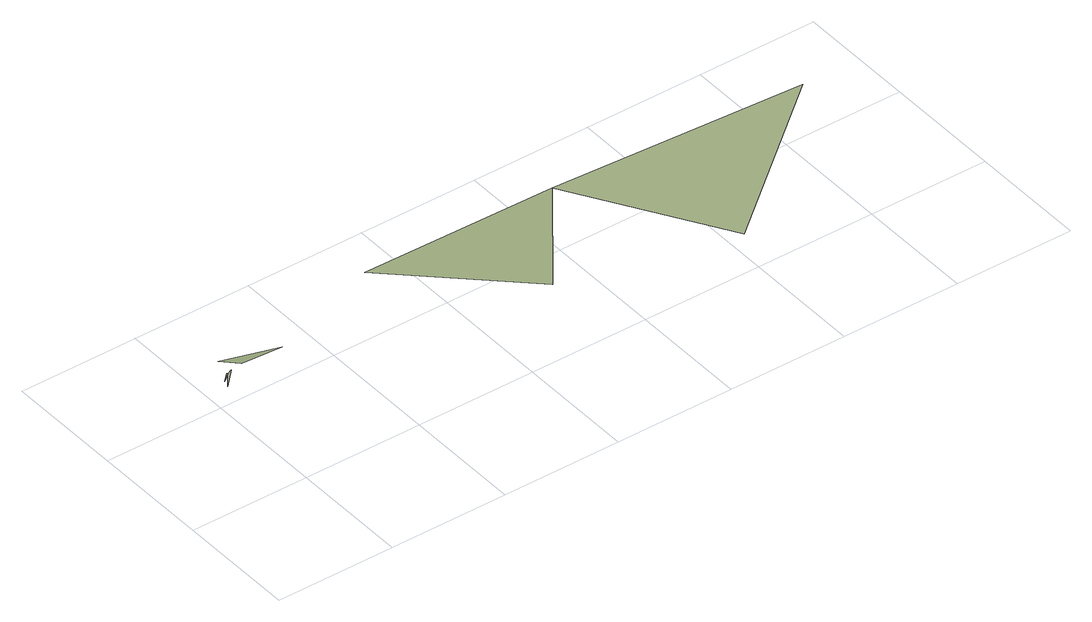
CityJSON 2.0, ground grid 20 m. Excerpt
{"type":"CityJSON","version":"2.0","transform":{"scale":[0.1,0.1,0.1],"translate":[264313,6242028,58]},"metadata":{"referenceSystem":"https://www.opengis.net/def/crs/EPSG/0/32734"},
"CityObjects":{
"terrain1":{"type":"TINRelief","geometry":[{"type":"CompositeSurface","lod":"1","boundaries":[[[0,1,2]],[[3,4,0]],[[5,6,7]],[[8,9,10]],[[8,11,12]]]}]}
},
"vertices":[
[11,197,58],[6,191,42],[13,192,67],[10,199,58],[7,199,45],[41,204,58],[85,168,90],[43,262,25],[665,304,15],[310,272,52],[480,58,84],[777,3,68],[1102,295,0]
]}
